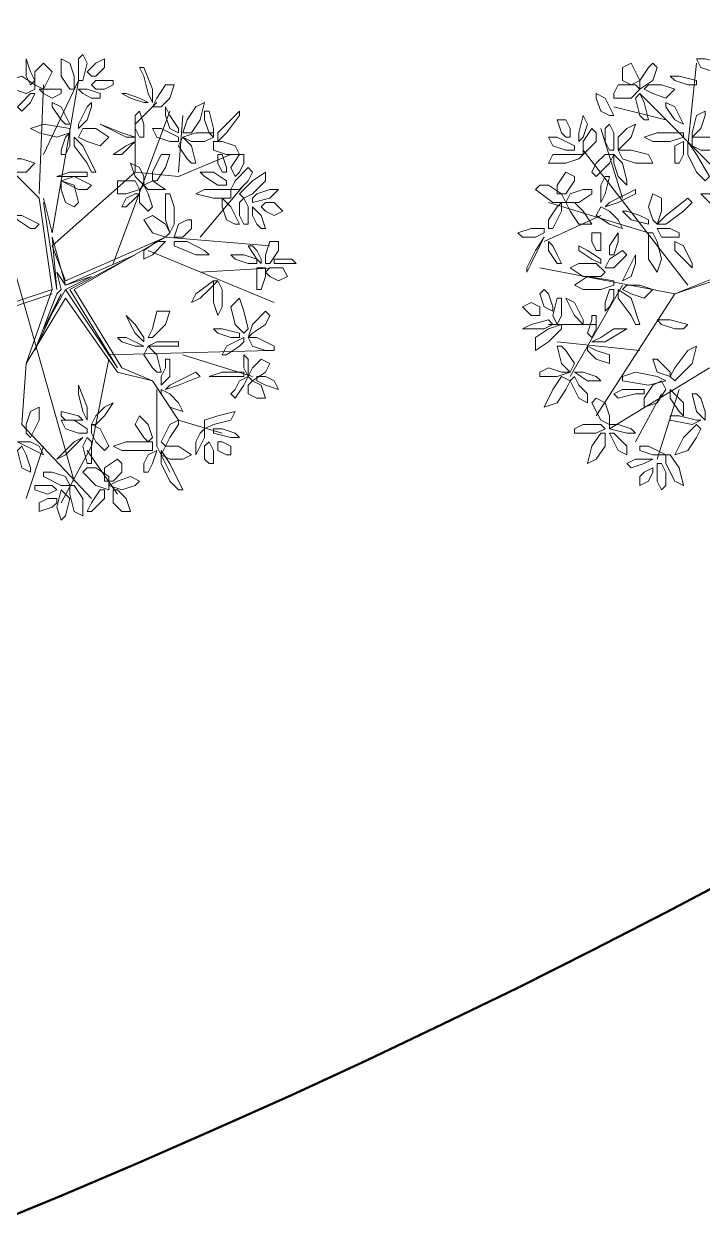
# Model space of a CAD drawing. Header units: millimetres. Extents: x 2576 to 2719, y 1757 to 1977.
# Drawn here: x 2667.02 to 2671.43, y 1828.2 to 1835.99 of the extents above; entities that cross this region are included whole.
import ezdxf

# ---------------------------------------------------------------- set-up
doc = ezdxf.new("R2010")
doc.units = ezdxf.units.MM
doc.layers.add('PDF_0', color=7, linetype='Continuous')
doc.layers.add('PDF_CVL_CUADCON_TIT', color=7, linetype='Continuous')

msp = doc.modelspace()

# ---------------------------------------------------------------- linework, layer by layer
at = {"layer": 'PDF_0', "lineweight": 9}
for points in [[(2667.3765, 1835.6834), (2667.3765, 1835.7682), (2667.4047, 1835.7964), (2667.433, 1835.7399), (2667.4047, 1835.627), (2667.3765, 1835.627)], [(2667.0659, 1835.5987), (2667.0941, 1835.627), (2667.0659, 1835.6834), (2667.0376, 1835.7682), (2667.0376, 1835.7117), (2667.0376, 1835.6552)], [(2667.1506, 1835.5705), (2667.0941, 1835.5987), (2667.0941, 1835.6834), (2667.1506, 1835.7399), (2667.2071, 1835.6834), (2667.1788, 1835.627)], [(2667.3483, 1835.5705), (2667.32, 1835.5705), (2667.2635, 1835.6552), (2667.2635, 1835.7682), (2667.32, 1835.7399), (2667.3483, 1835.6552)], [(2667.4612, 1835.6552), (2667.433, 1835.6834), (2667.4895, 1835.7399), (2667.5459, 1835.7682), (2667.5459, 1835.7117), (2667.4895, 1835.6552)], [(2667.8001, 1835.6552), (2667.8283, 1835.5423), (2667.8566, 1835.4858), (2667.8566, 1835.5705), (2667.8001, 1835.7117), (2667.7719, 1835.7117)], [(2670.9912, 1835.6834), (2671.0194, 1835.627), (2670.9629, 1835.5987), (2670.9065, 1835.627), (2670.9065, 1835.7117), (2670.9629, 1835.7399)], [(2671.1041, 1835.7399), (2671.1324, 1835.7117), (2671.1041, 1835.627), (2671.0194, 1835.5705), (2671.0194, 1835.627), (2671.0759, 1835.7117)], [(2671.4995, 1835.6834), (2671.4148, 1835.7117), (2671.3865, 1835.7682), (2671.443, 1835.7682), (2671.556, 1835.7399), (2671.556, 1835.6834)], [(2667.0376, 1835.5423), (2666.9529, 1835.5705), (2666.9247, 1835.627), (2667.0094, 1835.6552), (2667.0941, 1835.5987), (2667.0941, 1835.5705)], [(2667.5459, 1835.5705), (2667.4895, 1835.5705), (2667.4612, 1835.5987), (2667.4895, 1835.627), (2667.6024, 1835.627), (2667.6024, 1835.5987)], [(2671.3301, 1835.5987), (2671.2453, 1835.627), (2671.2171, 1835.6552), (2671.2736, 1835.6552), (2671.3865, 1835.627), (2671.3865, 1835.5987)], [(2667.0094, 1835.4858), (2667.0659, 1835.5423), (2667.0941, 1835.5423), (2667.0659, 1835.4858), (2667.0094, 1835.4293), (2666.9812, 1835.4575)], [(2667.2071, 1835.514), (2667.1506, 1835.5423), (2667.1223, 1835.5705), (2667.1506, 1835.5705), (2667.2635, 1835.5705), (2667.2635, 1835.5423)], [(2667.4612, 1835.514), (2667.4047, 1835.5423), (2667.3765, 1835.5705), (2667.433, 1835.5705), (2667.5177, 1835.5423), (2667.5177, 1835.514)], [(2667.7154, 1835.514), (2667.8001, 1835.4858), (2667.8283, 1835.4858), (2667.7719, 1835.514), (2667.6871, 1835.5423), (2667.6589, 1835.5423)], [(2667.8566, 1835.4575), (2667.9131, 1835.4575), (2667.9695, 1835.514), (2667.9978, 1835.5987), (2667.9413, 1835.5987), (2667.8848, 1835.514)], [(2670.7653, 1835.4293), (2670.737, 1835.514), (2670.737, 1835.5423), (2670.7935, 1835.514), (2670.85, 1835.4011), (2670.8217, 1835.4011)], [(2670.8782, 1835.5987), (2670.9912, 1835.5987), (2671.0194, 1835.5705), (2670.9629, 1835.514), (2670.85, 1835.514), (2670.85, 1835.5423)], [(2671.0194, 1835.4011), (2670.9912, 1835.514), (2671.0194, 1835.5423), (2671.0477, 1835.4858), (2671.0759, 1835.3728), (2671.0477, 1835.3728)], [(2671.0477, 1835.5705), (2671.0759, 1835.5987), (2671.1606, 1835.5987), (2671.2453, 1835.5705), (2671.1889, 1835.514), (2671.1041, 1835.5423)], [(2667.2635, 1835.3728), (2667.2071, 1835.4575), (2667.2071, 1835.4858), (2667.2635, 1835.4575), (2667.32, 1835.3446), (2667.2918, 1835.3446)], [(2667.433, 1835.3728), (2667.4612, 1835.4575), (2667.4612, 1835.4858), (2667.433, 1835.4575), (2667.3765, 1835.3446), (2667.3765, 1835.3163)], [(2668.0543, 1835.2881), (2668.1107, 1835.2881), (2668.1672, 1835.3728), (2668.1955, 1835.4858), (2668.139, 1835.4575), (2668.0825, 1835.3728)], [(2671.2453, 1835.3728), (2671.3018, 1835.3446), (2671.2453, 1835.4575), (2671.1889, 1835.4858), (2671.1889, 1835.4575)], [(2667.7719, 1835.2599), (2667.8001, 1835.2599), (2667.8001, 1835.3446), (2667.7719, 1835.4293), (2667.7436, 1835.4011), (2667.7436, 1835.3163)], [(2667.9695, 1835.3163), (2667.9413, 1835.4011), (2667.9413, 1835.4575), (2667.9695, 1835.4011), (2668.026, 1835.3163), (2668.026, 1835.2881)], [(2668.1955, 1835.3728), (2668.2237, 1835.2881), (2668.2519, 1835.2599), (2668.2519, 1835.3163), (2668.2237, 1835.4293), (2668.1955, 1835.4293)], [(2668.3649, 1835.3728), (2668.2802, 1835.2881), (2668.2802, 1835.2316), (2668.3367, 1835.2881), (2668.4214, 1835.4011), (2668.4214, 1835.4293)], [(2670.6805, 1835.3446), (2670.6523, 1835.4011), (2670.6241, 1835.2881), (2670.6241, 1835.2316), (2670.6523, 1835.2599)], [(2671.4148, 1835.3163), (2671.443, 1835.4011), (2671.443, 1835.4293), (2671.3865, 1835.4011), (2671.3583, 1835.2881), (2671.3583, 1835.2599)], [(2667.2353, 1835.2599), (2667.1223, 1835.2881), (2667.0659, 1835.3163), (2667.1506, 1835.3446), (2667.32, 1835.3163), (2667.32, 1835.2881)], [(2667.3765, 1835.2599), (2667.4047, 1835.3163), (2667.4895, 1835.3163), (2667.5742, 1835.2599), (2667.5177, 1835.2034), (2667.433, 1835.2316)], [(2667.5742, 1835.3163), (2667.5177, 1835.3446), (2667.6589, 1835.2881), (2667.7436, 1835.2599), (2667.6871, 1835.2599)], [(2667.9695, 1835.2316), (2667.8848, 1835.2599), (2667.8566, 1835.3163), (2667.9131, 1835.3163), (2668.026, 1835.2599), (2668.026, 1835.2316)], [(2670.5676, 1835.2599), (2670.5393, 1835.2599), (2670.5111, 1835.2881), (2670.4829, 1835.3728), (2670.5393, 1835.3728), (2670.5676, 1835.3163)], [(2670.737, 1835.2316), (2670.6805, 1835.1751), (2670.6523, 1835.1469), (2670.6523, 1835.2316), (2670.7088, 1835.3163), (2670.737, 1835.2881)], [(2670.7935, 1835.2316), (2670.7935, 1835.3163), (2670.8217, 1835.3446), (2670.85, 1835.2881), (2670.85, 1835.1751), (2670.8217, 1835.1751)], [(2670.8782, 1835.2599), (2670.9347, 1835.3163), (2670.9912, 1835.3446), (2670.9629, 1835.2599), (2670.8782, 1835.1751), (2670.8782, 1835.2034)], [(2667.2635, 1835.1469), (2667.2918, 1835.1469), (2667.32, 1835.2034), (2667.32, 1835.2881), (2667.2918, 1835.2599), (2667.2635, 1835.1751)], [(2667.433, 1835.0904), (2667.3483, 1835.2034), (2667.3483, 1835.2599), (2667.4047, 1835.2034), (2667.4895, 1835.0339), (2667.4612, 1835.0339)], [(2667.6589, 1835.1469), (2667.6024, 1835.1469), (2667.6871, 1835.2034), (2667.7436, 1835.2316), (2667.7154, 1835.2034)], [(2668.0825, 1835.1187), (2668.026, 1835.2034), (2668.0543, 1835.2599), (2668.1107, 1835.2034), (2668.139, 1835.0904), (2668.1107, 1835.0904)], [(2668.1955, 1835.2316), (2668.1107, 1835.2316), (2668.0543, 1835.2599), (2668.139, 1835.2881), (2668.2519, 1835.2881), (2668.2519, 1835.2599)], [(2668.2519, 1835.2316), (2668.2519, 1835.1751), (2668.3367, 1835.1469), (2668.4214, 1835.1469), (2668.3931, 1835.2034), (2668.3084, 1835.2316)], [(2670.5393, 1835.1751), (2670.4546, 1835.2034), (2670.4264, 1835.2599), (2670.4829, 1835.2599), (2670.5958, 1835.2034), (2670.5958, 1835.1751)], [(2671.2171, 1835.2316), (2671.1041, 1835.2316), (2671.0477, 1835.2599), (2671.1324, 1835.2881), (2671.3018, 1835.2881), (2671.3018, 1835.2599)], [(2671.2453, 1835.0904), (2671.2736, 1835.0904), (2671.3018, 1835.1469), (2671.3018, 1835.2316), (2671.2453, 1835.2034), (2671.2453, 1835.1469)], [(2671.3865, 1835.0339), (2671.3301, 1835.1469), (2671.3301, 1835.2316), (2671.3865, 1835.1469), (2671.4713, 1835.0057), (2671.443, 1834.9775)], [(2671.3583, 1835.2034), (2671.3583, 1835.2599), (2671.4713, 1835.2599), (2671.556, 1835.2034), (2671.4995, 1835.1751), (2671.4148, 1835.1751)], [(2670.8782, 1835.1751), (2670.9065, 1835.1187), (2670.9912, 1835.0904), (2671.1041, 1835.0904), (2671.0759, 1835.1469), (2670.9629, 1835.1751)], [(2666.8964, 1835.0904), (2666.9247, 1835.1187), (2667.0094, 1835.1187), (2667.0941, 1835.0904), (2667.0376, 1835.0339), (2666.9529, 1835.0339)], [(2667.7719, 1835.0622), (2667.7154, 1835.0904), (2667.7436, 1835.0057), (2667.8001, 1834.9492), (2667.8001, 1835.0057)], [(2667.8566, 1834.9775), (2667.8848, 1834.9775), (2667.9413, 1835.0622), (2667.9695, 1835.1469), (2667.9131, 1835.1469), (2667.8566, 1835.0339)], [(2668.3367, 1835.0339), (2668.3084, 1835.0339), (2668.2802, 1835.0904), (2668.2802, 1835.1469), (2668.3084, 1835.1469), (2668.3367, 1835.0622)], [(2668.4496, 1835.0904), (2668.4214, 1835.0339), (2668.3931, 1835.0057), (2668.3649, 1835.0622), (2668.4214, 1835.1469), (2668.4496, 1835.1469)], [(2670.6523, 1835.1469), (2670.6241, 1835.1187), (2670.5393, 1835.0904), (2670.4264, 1835.0904), (2670.4546, 1835.1469), (2670.5676, 1835.1469)], [(2670.737, 1835.0904), (2670.7935, 1835.1469), (2670.85, 1835.1469), (2670.8217, 1835.0904), (2670.737, 1835.0057), (2670.7088, 1835.0339)], [(2670.8782, 1835.0057), (2670.85, 1835.0904), (2670.85, 1835.1469), (2670.9065, 1835.0904), (2670.9347, 1834.9775), (2670.9347, 1834.9492)], [(2667.3765, 1835.0057), (2667.2918, 1835.0057), (2667.2353, 1835.0057), (2667.32, 1835.0339), (2667.433, 1835.0339), (2667.433, 1835.0057)], [(2667.3765, 1834.921), (2667.32, 1834.9492), (2667.2635, 1834.9775), (2667.3483, 1835.0057), (2667.4612, 1834.9492), (2667.433, 1834.921)], [(2668.2802, 1834.9492), (2668.1955, 1835.0057), (2668.1672, 1835.0339), (2668.2519, 1835.0339), (2668.3367, 1834.9775), (2668.3367, 1834.9492)], [(2668.4779, 1834.9775), (2668.4214, 1834.921), (2668.3649, 1834.921), (2668.3931, 1834.9775), (2668.4779, 1835.0622), (2668.5061, 1835.0339)], [(2668.4496, 1834.8645), (2668.4214, 1834.8927), (2668.5061, 1834.9775), (2668.5908, 1835.0339), (2668.5908, 1834.9775), (2668.5061, 1834.8927)], [(2670.5958, 1834.9775), (2670.5393, 1834.8927), (2670.4829, 1834.8927), (2670.4829, 1834.9492), (2670.5393, 1835.0339), (2670.5958, 1835.0057)], [(2670.7653, 1834.9492), (2670.7653, 1834.8645), (2670.7653, 1834.8363), (2670.7935, 1834.8927), (2670.8217, 1835.0057), (2670.7935, 1835.0057)], [(2667.2918, 1834.8363), (2667.2635, 1834.921), (2667.2635, 1834.9775), (2667.3483, 1834.9492), (2667.3765, 1834.8363), (2667.3483, 1834.808)], [(2667.7436, 1834.9775), (2667.7719, 1834.921), (2667.6871, 1834.8927), (2667.6307, 1834.8927), (2667.6307, 1834.9775), (2667.6871, 1834.9775)], [(2667.8283, 1834.8927), (2667.8566, 1834.808), (2667.8283, 1834.7798), (2667.7719, 1834.8363), (2667.7719, 1834.921), (2667.8001, 1834.9492)], [(2667.9131, 1834.921), (2667.9413, 1834.921), (2667.8566, 1834.9775), (2667.8001, 1834.9492), (2667.8283, 1834.921)], [(2668.3649, 1834.921), (2668.3649, 1834.8645), (2668.2519, 1834.8645), (2668.139, 1834.8927), (2668.1955, 1834.921), (2668.3084, 1834.921)], [(2668.5343, 1834.8927), (2668.6191, 1834.921), (2668.6755, 1834.921), (2668.6191, 1834.8645), (2668.5061, 1834.8363), (2668.5061, 1834.8645)], [(2670.4264, 1834.9492), (2670.5111, 1834.8927), (2670.5393, 1834.8363), (2670.4546, 1834.8363), (2670.3417, 1834.921), (2670.3699, 1834.9492)], [(2670.7088, 1834.921), (2670.7088, 1834.8927), (2670.6241, 1834.8363), (2670.5393, 1834.8363), (2670.5676, 1834.8927), (2670.6523, 1834.921)], [(2670.9347, 1834.8927), (2670.8217, 1834.8363), (2670.7935, 1834.808), (2670.8782, 1834.8363), (2670.9912, 1834.8927), (2670.9912, 1834.921)], [(2667.7719, 1834.8927), (2667.7436, 1834.8927), (2667.6871, 1834.8645), (2667.6589, 1834.808), (2667.6871, 1834.808), (2667.7436, 1834.8645)], [(2667.9978, 1834.808), (2667.9978, 1834.6951), (2667.9695, 1834.6386), (2667.9413, 1834.7233), (2667.9413, 1834.8927), (2667.9695, 1834.8927)], [(2668.3367, 1834.7233), (2668.3084, 1834.808), (2668.3084, 1834.8645), (2668.3649, 1834.808), (2668.4214, 1834.6951), (2668.3931, 1834.6951)], [(2668.4214, 1834.7515), (2668.4214, 1834.8363), (2668.4496, 1834.8645), (2668.4779, 1834.808), (2668.4779, 1834.6951), (2668.4496, 1834.6951)], [(2668.5626, 1834.808), (2668.5908, 1834.8363), (2668.6473, 1834.8363), (2668.7038, 1834.7798), (2668.6473, 1834.7515), (2668.5908, 1834.7798)], [(2670.4264, 1834.7233), (2670.4829, 1834.808), (2670.5111, 1834.8363), (2670.5111, 1834.7798), (2670.4546, 1834.6668), (2670.4264, 1834.6668)], [(2670.5393, 1834.8363), (2670.5958, 1834.8363), (2670.6523, 1834.7798), (2670.7088, 1834.6951), (2670.6241, 1834.6951), (2670.5676, 1834.7798)], [(2671.1324, 1834.6951), (2671.1041, 1834.7233), (2671.0759, 1834.808), (2671.1041, 1834.8927), (2671.1606, 1834.8645), (2671.1606, 1834.7798)], [(2671.3018, 1834.7798), (2671.1889, 1834.6951), (2671.1324, 1834.6951), (2671.1889, 1834.7515), (2671.3301, 1834.8645), (2671.3583, 1834.8363)], [(2671.4995, 1834.808), (2671.443, 1834.8645), (2671.4148, 1834.8927), (2671.4713, 1834.8927), (2671.5842, 1834.808), (2671.556, 1834.808)], [(2668.5343, 1834.6951), (2668.5061, 1834.7515), (2668.5061, 1834.808), (2668.5626, 1834.7515), (2668.5908, 1834.6668), (2668.5626, 1834.6668)], [(2670.7653, 1834.808), (2670.737, 1834.7515), (2670.8217, 1834.6951), (2670.9065, 1834.6668), (2670.8782, 1834.7233), (2670.8217, 1834.7798)], [(2671.0194, 1834.7515), (2670.9347, 1834.7798), (2670.9065, 1834.7798), (2670.9629, 1834.7233), (2671.0759, 1834.6951), (2671.0759, 1834.7233)], [(2667.0659, 1834.6668), (2666.9812, 1834.7233), (2666.9529, 1834.7515), (2667.0094, 1834.7515), (2667.1223, 1834.6951), (2667.0941, 1834.6668)], [(2667.9695, 1834.6386), (2667.9413, 1834.6103), (2667.8566, 1834.6386), (2667.8001, 1834.7233), (2667.8566, 1834.7515), (2667.9413, 1834.6951)], [(2668.1107, 1834.7233), (2668.0825, 1834.7233), (2668.026, 1834.6951), (2667.9978, 1834.6103), (2668.0543, 1834.6103), (2668.1107, 1834.6668)], [(2670.3981, 1834.6386), (2670.3981, 1834.6668), (2670.3134, 1834.6668), (2670.2287, 1834.6386), (2670.257, 1834.6103), (2670.3417, 1834.6103)], [(2670.3134, 1834.4409), (2670.3699, 1834.5539), (2670.3981, 1834.6103), (2670.3417, 1834.5256), (2670.2852, 1834.4127), (2670.2852, 1834.3844)], [(2670.7653, 1834.5256), (2670.737, 1834.5256), (2670.7088, 1834.5821), (2670.7088, 1834.6386), (2670.7653, 1834.6386), (2670.7653, 1834.5539)], [(2670.8782, 1834.5821), (2670.85, 1834.4974), (2670.8217, 1834.4974), (2670.8217, 1834.5539), (2670.8782, 1834.6386), (2670.8782, 1834.6103)], [(2671.1324, 1834.5821), (2671.1606, 1834.4691), (2671.1324, 1834.3844), (2671.0759, 1834.4691), (2671.0759, 1834.6386), (2671.1041, 1834.6386)], [(2671.2736, 1834.6103), (2671.2736, 1834.6386), (2671.2171, 1834.6668), (2671.1324, 1834.6668), (2671.1606, 1834.6103), (2671.2171, 1834.6103)], [(2667.8848, 1834.5821), (2667.9413, 1834.5821), (2667.8566, 1834.4974), (2667.8001, 1834.4691), (2667.8001, 1834.5256)], [(2668.0825, 1834.5821), (2668.1955, 1834.5256), (2668.2237, 1834.4974), (2668.139, 1834.4974), (2667.9978, 1834.5539), (2667.9978, 1834.5821)], [(2668.5343, 1834.5256), (2668.5626, 1834.4691), (2668.5626, 1834.4409), (2668.5343, 1834.4691), (2668.4779, 1834.5539), (2668.5061, 1834.5539)], [(2668.5908, 1834.4974), (2668.6191, 1834.5821), (2668.6755, 1834.5821), (2668.6755, 1834.5256), (2668.6191, 1834.4409), (2668.5908, 1834.4409)], [(2670.4829, 1834.4974), (2670.4546, 1834.5539), (2670.4264, 1834.5821), (2670.4264, 1834.5256), (2670.4829, 1834.4409), (2670.5111, 1834.4409)], [(2670.7088, 1834.4691), (2670.6241, 1834.5256), (2670.6241, 1834.5539), (2670.6805, 1834.5256), (2670.7653, 1834.4691), (2670.7653, 1834.4409)], [(2670.9065, 1834.4691), (2670.85, 1834.4127), (2670.7935, 1834.4127), (2670.8217, 1834.4691), (2670.9065, 1834.5256), (2670.9347, 1834.4974)], [(2671.3018, 1834.4691), (2671.2453, 1834.5256), (2671.2453, 1834.5821), (2671.3018, 1834.5539), (2671.3583, 1834.4409), (2671.3583, 1834.4127)], [(2668.4779, 1834.4409), (2668.3931, 1834.4691), (2668.3649, 1834.4974), (2668.4496, 1834.4974), (2668.5343, 1834.4691), (2668.5343, 1834.4409)], [(2668.6473, 1834.4691), (2668.6473, 1834.4409), (2668.732, 1834.4409), (2668.7885, 1834.4409), (2668.7602, 1834.4691), (2668.6755, 1834.4691)], [(2670.9629, 1834.3562), (2670.9065, 1834.3279), (2670.9629, 1834.4409), (2670.9912, 1834.4974), (2670.9912, 1834.4409)], [(2668.5343, 1834.3279), (2668.5343, 1834.4127), (2668.5908, 1834.4127), (2668.5908, 1834.3562), (2668.5626, 1834.2715), (2668.5343, 1834.2715)], [(2668.5908, 1834.3844), (2668.6191, 1834.4127), (2668.7038, 1834.4127), (2668.732, 1834.3562), (2668.6755, 1834.3279), (2668.6191, 1834.3562)], [(2670.7935, 1834.3844), (2670.7653, 1834.3562), (2670.6523, 1834.3562), (2670.5676, 1834.4127), (2670.6241, 1834.4409), (2670.737, 1834.4409)], [(2668.2237, 1834.2715), (2668.1672, 1834.215), (2668.1107, 1834.1867), (2668.139, 1834.2432), (2668.2519, 1834.3279), (2668.2802, 1834.3279)], [(2668.3084, 1834.2715), (2668.3084, 1834.1585), (2668.2802, 1834.102), (2668.2519, 1834.1867), (2668.2519, 1834.3279), (2668.2802, 1834.3279)], [(2670.7653, 1834.2715), (2670.6523, 1834.2715), (2670.5958, 1834.2997), (2670.6805, 1834.3562), (2670.85, 1834.3279), (2670.85, 1834.2997)], [(2670.9065, 1834.2715), (2670.9347, 1834.2997), (2671.0194, 1834.2997), (2671.1041, 1834.2715), (2671.0477, 1834.215), (2670.9629, 1834.2432)], [(2668.4496, 1833.9891), (2668.4779, 1834.0173), (2668.4496, 1834.1303), (2668.4214, 1834.215), (2668.3649, 1834.1585), (2668.3931, 1834.0455)], [(2670.4264, 1834.2432), (2670.4546, 1834.1585), (2670.4546, 1834.1303), (2670.3981, 1834.1585), (2670.3699, 1834.2432), (2670.3981, 1834.2715)], [(2670.5111, 1834.1867), (2670.5111, 1834.102), (2670.4829, 1834.0455), (2670.4546, 1834.102), (2670.4829, 1834.215), (2670.5111, 1834.215)], [(2670.5958, 1834.102), (2670.5676, 1834.1585), (2670.5393, 1834.215), (2670.5958, 1834.1867), (2670.6523, 1834.0738), (2670.6523, 1834.0455)], [(2670.7935, 1834.1303), (2670.8217, 1834.1585), (2670.85, 1834.215), (2670.85, 1834.2715), (2670.8217, 1834.2715), (2670.7935, 1834.1867)], [(2670.9629, 1834.102), (2670.8782, 1834.215), (2670.8782, 1834.2715), (2670.9629, 1834.215), (2671.0194, 1834.0455), (2670.9912, 1834.0455)], [(2670.3699, 1834.102), (2670.3134, 1834.102), (2670.257, 1834.1585), (2670.3134, 1834.1867), (2670.3699, 1834.1585)], [(2667.7436, 1833.9891), (2667.7154, 1834.0455), (2667.6871, 1834.102), (2667.7436, 1834.0455), (2667.8001, 1833.9608), (2667.8001, 1833.9326)], [(2667.8283, 1833.9608), (2667.8566, 1833.9608), (2667.9413, 1834.0455), (2667.9695, 1834.1303), (2667.8848, 1834.1303), (2667.8566, 1834.0173)], [(2668.5908, 1834.0455), (2668.5061, 1833.9891), (2668.4779, 1833.9608), (2668.5061, 1834.0455), (2668.5908, 1834.1303), (2668.6191, 1834.102)], [(2670.3981, 1834.0173), (2670.3134, 1834.0173), (2670.257, 1834.0173), (2670.3134, 1834.0455), (2670.4264, 1834.0738), (2670.4546, 1834.0455)], [(2670.7088, 1834.0738), (2670.6805, 1833.9891), (2670.7088, 1833.9608), (2670.737, 1834.0173), (2670.737, 1834.102), (2670.7088, 1834.102)], [(2671.2453, 1834.0173), (2671.1606, 1834.0455), (2671.1324, 1834.0738), (2671.2171, 1834.0738), (2671.3301, 1834.0455), (2671.3018, 1834.0173)], [(2668.3649, 1833.9608), (2668.2802, 1833.9891), (2668.2519, 1834.0173), (2668.3084, 1834.0173), (2668.4214, 1833.9891), (2668.4214, 1833.9608)], [(2670.5111, 1834.0455), (2670.5111, 1834.0173), (2670.4264, 1833.9326), (2670.3417, 1833.8761), (2670.3417, 1833.9608), (2670.4264, 1834.0173)], [(2670.85, 1834.0173), (2670.9347, 1834.0173), (2670.7935, 1833.9326), (2670.7088, 1833.9326), (2670.7653, 1833.9608)], [(2667.7436, 1833.9044), (2667.8001, 1833.9044), (2667.6871, 1833.9608), (2667.6307, 1833.9608), (2667.6589, 1833.9326)], [(2667.8566, 1833.7632), (2667.8001, 1833.8479), (2667.8283, 1833.9044), (2667.8848, 1833.8479), (2667.9131, 1833.7349), (2667.8848, 1833.7349)], [(2667.9695, 1833.9044), (2667.8848, 1833.9044), (2667.8283, 1833.9044), (2667.8848, 1833.9326), (2668.026, 1833.9326), (2668.026, 1833.9044)], [(2668.4214, 1833.9044), (2668.3367, 1833.8479), (2668.3084, 1833.8479), (2668.3367, 1833.9044), (2668.4496, 1833.9608), (2668.4496, 1833.9326)], [(2668.5908, 1833.8761), (2668.5061, 1833.9044), (2668.4779, 1833.9608), (2668.5343, 1833.9608), (2668.6473, 1833.9044), (2668.6473, 1833.8761)], [(2670.5393, 1833.8761), (2670.5958, 1833.7914), (2670.5676, 1833.7349), (2670.5111, 1833.7914), (2670.4829, 1833.9044), (2670.5111, 1833.9044)], [(2670.6805, 1833.9044), (2670.6805, 1833.8761), (2670.737, 1833.8196), (2670.8217, 1833.7914), (2670.8217, 1833.8479), (2670.737, 1833.8761)], [(2671.2453, 1833.7632), (2671.3301, 1833.8761), (2671.3865, 1833.9044), (2671.3583, 1833.7914), (2671.2453, 1833.6784), (2671.2171, 1833.7067)], [(2668.4779, 1833.8196), (2668.4496, 1833.8479), (2668.4496, 1833.7632), (2668.4779, 1833.7067), (2668.4779, 1833.7349)], [(2667.9413, 1833.7632), (2667.9131, 1833.7067), (2667.9131, 1833.6502), (2667.9695, 1833.7067), (2667.9695, 1833.8196), (2667.9413, 1833.8196)], [(2668.5061, 1833.7632), (2668.5626, 1833.8196), (2668.6191, 1833.7914), (2668.5908, 1833.7349), (2668.5061, 1833.6784), (2668.4779, 1833.7067)], [(2670.4264, 1833.7632), (2670.5111, 1833.7349), (2670.5676, 1833.7349), (2670.4829, 1833.7067), (2670.3699, 1833.7067), (2670.3699, 1833.7349)], [(2671.1324, 1833.8196), (2671.1041, 1833.8196), (2671.1324, 1833.7349), (2671.2171, 1833.7067), (2671.2171, 1833.7349), (2671.1606, 1833.7914)], [(2668.0825, 1833.7067), (2667.9695, 1833.6502), (2667.9413, 1833.622), (2668.026, 1833.6502), (2668.1672, 1833.7067), (2668.139, 1833.7349)], [(2668.3931, 1833.7067), (2668.2802, 1833.7067), (2668.2237, 1833.7067), (2668.3084, 1833.7349), (2668.4496, 1833.7349), (2668.4496, 1833.7067)], [(2668.3931, 1833.622), (2668.4214, 1833.6784), (2668.4779, 1833.7067), (2668.4496, 1833.6502), (2668.3931, 1833.5655), (2668.3649, 1833.5937)], [(2668.4779, 1833.6502), (2668.5061, 1833.6784), (2668.5626, 1833.6502), (2668.5908, 1833.5655), (2668.5343, 1833.5655), (2668.4779, 1833.5937)], [(2668.5343, 1833.7067), (2668.5343, 1833.6784), (2668.5908, 1833.6502), (2668.6755, 1833.622), (2668.6473, 1833.6784), (2668.5908, 1833.7067)], [(2670.5676, 1833.6784), (2670.5111, 1833.7067), (2670.4546, 1833.622), (2670.3981, 1833.509), (2670.4829, 1833.5372), (2670.5393, 1833.622)], [(2670.6241, 1833.6502), (2670.6805, 1833.5937), (2670.6805, 1833.5372), (2670.6241, 1833.5655), (2670.5676, 1833.6784), (2670.5958, 1833.7067)], [(2670.6523, 1833.7349), (2670.5958, 1833.7349), (2670.6805, 1833.6784), (2670.7653, 1833.6784), (2670.737, 1833.7067)], [(2670.9912, 1833.7349), (2671.1324, 1833.7067), (2671.1889, 1833.6784), (2671.0759, 1833.6502), (2670.9065, 1833.6784), (2670.9065, 1833.7067)], [(2671.1606, 1833.6784), (2671.1889, 1833.622), (2671.1324, 1833.5372), (2671.0477, 1833.509), (2671.0477, 1833.5655), (2671.1041, 1833.6502)], [(2667.3765, 1833.5937), (2667.3765, 1833.6502), (2667.433, 1833.509), (2667.433, 1833.4243), (2667.4047, 1833.4808)], [(2667.9131, 1833.622), (2667.9131, 1833.5937), (2667.9695, 1833.509), (2668.0543, 1833.4808), (2668.026, 1833.5372), (2667.9695, 1833.5937)], [(2670.9912, 1833.5937), (2670.8782, 1833.5655), (2670.85, 1833.5937), (2670.9065, 1833.622), (2671.0477, 1833.622), (2671.0477, 1833.5937)], [(2671.2171, 1833.5655), (2671.2171, 1833.622), (2671.3018, 1833.5372), (2671.3018, 1833.4525), (2671.2736, 1833.4808)], [(2671.4148, 1833.5655), (2671.443, 1833.4808), (2671.443, 1833.4243), (2671.3865, 1833.4808), (2671.3583, 1833.5937), (2671.3865, 1833.5937)], [(2667.4612, 1833.396), (2667.4895, 1833.396), (2667.5459, 1833.4525), (2667.6024, 1833.5372), (2667.5459, 1833.509), (2667.4895, 1833.4525)], [(2670.7935, 1833.5372), (2670.8217, 1833.4525), (2670.8217, 1833.396), (2670.7653, 1833.4243), (2670.7088, 1833.5372), (2670.737, 1833.5655)], [(2667.0376, 1833.396), (2667.0659, 1833.4808), (2667.1223, 1833.509), (2667.1223, 1833.4243), (2667.0659, 1833.3113), (2667.0376, 1833.3396)], [(2667.2918, 1833.4243), (2667.3765, 1833.4243), (2667.4047, 1833.4243), (2667.3765, 1833.4525), (2667.2635, 1833.4808), (2667.2635, 1833.4525)], [(2667.8001, 1833.3113), (2667.7436, 1833.396), (2667.7719, 1833.4525), (2667.8283, 1833.396), (2667.8566, 1833.3113), (2667.8283, 1833.2831)], [(2668.1955, 1833.3678), (2668.1955, 1833.4243), (2668.2802, 1833.4525), (2668.3931, 1833.4808), (2668.3649, 1833.4243), (2668.2519, 1833.396)], [(2671.2736, 1833.4525), (2671.3865, 1833.4243), (2671.4148, 1833.4243), (2671.3583, 1833.396), (2671.2171, 1833.4243), (2671.2171, 1833.4525)], [(2667.433, 1833.3396), (2667.433, 1833.3678), (2667.3483, 1833.4243), (2667.2635, 1833.4243), (2667.2918, 1833.3678), (2667.3765, 1833.3396)], [(2667.4895, 1833.2831), (2667.4612, 1833.3396), (2667.4612, 1833.396), (2667.5177, 1833.3678), (2667.5742, 1833.2548), (2667.5459, 1833.2266)], [(2667.9695, 1833.3113), (2668.026, 1833.396), (2668.026, 1833.4243), (2667.9695, 1833.396), (2667.9131, 1833.2831), (2667.9413, 1833.2548)], [(2668.139, 1833.2831), (2668.1672, 1833.3396), (2668.1955, 1833.3678), (2668.1955, 1833.3113), (2668.139, 1833.1984), (2668.139, 1833.2266)], [(2668.3084, 1833.3678), (2668.3931, 1833.3396), (2668.4214, 1833.3113), (2668.3649, 1833.3113), (2668.2519, 1833.3396), (2668.2519, 1833.3678)], [(2670.6523, 1833.396), (2670.7653, 1833.396), (2670.7935, 1833.3678), (2670.737, 1833.3396), (2670.5958, 1833.3396), (2670.5958, 1833.3678)], [(2670.8782, 1833.396), (2670.9629, 1833.3678), (2670.9912, 1833.3396), (2670.9347, 1833.3396), (2670.8217, 1833.3678), (2670.8217, 1833.396)], [(2671.4148, 1833.3678), (2671.3865, 1833.396), (2671.3018, 1833.3113), (2671.2453, 1833.1984), (2671.3301, 1833.2266), (2671.3865, 1833.3113)], [(2667.0659, 1833.2831), (2667.1223, 1833.2548), (2667.1506, 1833.1984), (2667.0941, 1833.2266), (2666.9812, 1833.2831), (2667.0094, 1833.2831)], [(2667.2918, 1833.1984), (2667.2353, 1833.1701), (2667.3483, 1833.2831), (2667.4047, 1833.3113), (2667.3765, 1833.2831)], [(2667.4612, 1833.1984), (2667.4612, 1833.2831), (2667.433, 1833.3113), (2667.4047, 1833.2548), (2667.433, 1833.1419), (2667.4612, 1833.1419)], [(2667.8001, 1833.2266), (2667.6589, 1833.2266), (2667.6024, 1833.2548), (2667.6871, 1833.2831), (2667.8566, 1833.2831), (2667.8566, 1833.2266)], [(2668.1955, 1833.1701), (2668.1955, 1833.2548), (2668.2237, 1833.2831), (2668.2519, 1833.2266), (2668.2519, 1833.1419), (2668.2237, 1833.1419)], [(2668.2802, 1833.2831), (2668.3084, 1833.2831), (2668.3649, 1833.2548), (2668.3649, 1833.1984), (2668.3367, 1833.1984), (2668.2802, 1833.2266)], [(2670.7935, 1833.3396), (2670.7653, 1833.3396), (2670.7088, 1833.2548), (2670.6805, 1833.1419), (2670.737, 1833.1701), (2670.7935, 1833.2548)], [(2670.8782, 1833.3113), (2670.9347, 1833.2548), (2670.9347, 1833.1984), (2670.8782, 1833.2266), (2670.8217, 1833.3396), (2670.85, 1833.3396)], [(2667.0376, 1833.1984), (2667.0659, 1833.1136), (2667.0659, 1833.0854), (2667.0094, 1833.1136), (2666.9812, 1833.2266), (2667.0094, 1833.2548)], [(2667.8001, 1833.0854), (2667.8283, 1833.0854), (2667.8566, 1833.1419), (2667.8848, 1833.2266), (2667.8283, 1833.1984), (2667.8001, 1833.1419)], [(2667.9131, 1833.1984), (2667.9413, 1833.2548), (2668.026, 1833.2548), (2668.1107, 1833.1984), (2668.0543, 1833.1701), (2667.9695, 1833.1701)], [(2667.9695, 1833.0289), (2667.9131, 1833.1419), (2667.9131, 1833.2266), (2667.9695, 1833.1419), (2668.0543, 1832.9724), (2668.026, 1832.9724)], [(2671.0759, 1833.2548), (2671.1324, 1833.2266), (2671.1889, 1833.1984), (2671.1041, 1833.1984), (2671.0194, 1833.2266), (2671.0194, 1833.2548)], [(2671.1889, 1833.1984), (2671.2171, 1833.1984), (2671.2736, 1833.1136), (2671.3018, 1833.0007), (2671.2453, 1833.0289), (2671.1889, 1833.1419)], [(2667.6589, 1833.0854), (2667.6024, 1833.0289), (2667.5459, 1833.0289), (2667.5459, 1833.1136), (2667.6307, 1833.1701), (2667.6589, 1833.1419)], [(2670.9912, 1833.1701), (2671.0477, 1833.1701), (2671.1041, 1833.1701), (2671.0477, 1833.1419), (2670.9629, 1833.1136), (2670.9347, 1833.1419)], [(2671.1889, 1833.0854), (2671.1889, 1833.0007), (2671.1606, 1832.9724), (2671.1324, 1833.0289), (2671.1324, 1833.1419), (2671.1606, 1833.1419)], [(2667.2071, 1833.0854), (2667.2918, 1833.0572), (2667.32, 1833.0007), (2667.2635, 1833.0007), (2667.1506, 1833.0572), (2667.1506, 1833.0854)], [(2667.4895, 1833.1136), (2667.5742, 1833.0572), (2667.5742, 1832.9724), (2667.4895, 1833.0007), (2667.4047, 1833.0854), (2667.433, 1833.1136)], [(2667.7719, 1833.0289), (2667.7436, 1833.0007), (2667.6589, 1832.9724), (2667.5742, 1833.0007), (2667.6307, 1833.0289), (2667.7154, 1833.0572)], [(2671.1041, 1833.1136), (2671.1041, 1833.0854), (2671.0759, 1833.0289), (2671.0194, 1833.0007), (2671.0194, 1833.0572), (2671.0477, 1833.0854)], [(2667.1223, 1833.0007), (2667.2071, 1833.0007), (2667.2353, 1832.9724), (2667.1788, 1832.9442), (2667.0941, 1832.9724), (2667.0941, 1833.0007)], [(2667.32, 1832.916), (2667.2918, 1832.803), (2667.2635, 1832.7748), (2667.2353, 1832.8595), (2667.2635, 1832.9724), (2667.2918, 1832.9442)], [(2667.32, 1833.0007), (2667.3483, 1833.0007), (2667.4047, 1832.916), (2667.4047, 1832.803), (2667.3483, 1832.8312), (2667.32, 1832.9442)], [(2667.4612, 1832.8877), (2667.5177, 1832.9724), (2667.5459, 1832.9724), (2667.5459, 1832.916), (2667.4612, 1832.8312), (2667.433, 1832.8312)], [(2667.6024, 1832.9724), (2667.6307, 1832.9724), (2667.6871, 1832.916), (2667.7154, 1832.8312), (2667.6589, 1832.8312), (2667.6024, 1832.8877)], [(2667.2353, 1832.916), (2667.2353, 1832.8877), (2667.2071, 1832.8595), (2667.1223, 1832.8312), (2667.1223, 1832.8877), (2667.1788, 1832.916)]]:
    msp.add_lwpolyline(points, close=True, dxfattribs=at)
for points in [[(2671.3301, 1835.2034), (2671.3865, 1835.7399)], [(2667.1506, 1835.1469), (2667.3765, 1835.627), (2667.2071, 1834.6386), (2667.1506, 1834.8645)], [(2667.1223, 1834.8927), (2667.1506, 1835.5987)], [(2671.4995, 1833.9326), (2671.6689, 1834.4127), (2671.5842, 1834.9775), (2671.0194, 1835.5423)], [(2667.8848, 1835.4858), (2667.7436, 1835.3446), (2667.7436, 1835.0339), (2668.026, 1835.0057), (2668.3649, 1835.1469)], [(2667.2071, 1834.2715), (2667.1223, 1834.8645), (2666.5576, 1835.4293)], [(2667.6024, 1834.4409), (2667.9695, 1835.4293)], [(2668.026, 1835.0339), (2668.0543, 1835.4011)], [(2671.1889, 1835.3728), (2670.85, 1835.4575)], [(2670.9065, 1834.8645), (2670.7653, 1835.3163)], [(2671.3301, 1834.2997), (2670.6523, 1835.1751)], [(2667.7436, 1835.0339), (2667.2071, 1834.5539), (2667.2918, 1834.3279), (2667.9413, 1834.6103), (2667.3483, 1834.2715), (2667.6589, 1833.7632), (2667.8566, 1833.6784)], [(2668.1672, 1834.6103), (2668.4496, 1834.9492)], [(2667.1506, 1834.8363), (2667.2353, 1834.2715), (2667.2071, 1834.6103), (2667.2918, 1834.2997), (2667.7436, 1834.4974), (2667.32, 1834.2715), (2667.6307, 1833.7632), (2667.2918, 1834.2715), (2667.4612, 1834.3562), (2667.2918, 1834.2997), (2667.2353, 1834.3844), (2667.2635, 1834.2715), (2667.2353, 1834.2432), (2667.0941, 1833.8761), (2667.2635, 1834.2432), (2667.1506, 1834.0173), (2667.2918, 1834.2715)], [(2671.0759, 1834.6386), (2670.4264, 1834.8363)], [(2670.7653, 1834.7515), (2670.3981, 1834.5821)], [(2667.9413, 1834.6103), (2668.6191, 1834.5539)], [(2667.8283, 1834.5256), (2668.6473, 1834.1867)], [(2668.1672, 1834.3844), (2668.6473, 1834.4127)], [(2670.3699, 1834.4127), (2671.2453, 1834.2432), (2670.737, 1833.4525)], [(2671.6689, 1834.3844), (2671.2453, 1834.2432), (2671.6689, 1834.4127)], [(2670.9065, 1834.2997), (2670.5676, 1833.7067)], [(2668.3084, 1833.3396), (2668.026, 1833.4243), (2667.8566, 1833.6784), (2667.6307, 1833.7349), (2667.2918, 1834.215), (2667.0376, 1833.7914), (2667.2071, 1834.2715), (2666.7835, 1834.1303), (2665.908, 1834.2715)], [(2667.2071, 1834.2432), (2666.7835, 1834.102)], [(2670.737, 1834.0455), (2670.4264, 1834.0455)], [(2671.0194, 1833.8761), (2670.4829, 1833.9326)], [(2667.5742, 1833.8479), (2668.6191, 1833.8761)], [(2668.0543, 1833.8479), (2668.5061, 1833.7067)], [(2667.0376, 1833.7914), (2667.0094, 1833.396), (2667.4612, 1832.916)], [(2667.5742, 1833.8196), (2667.4612, 1833.2548), (2667.2635, 1832.8877)], [(2671.4713, 1833.7632), (2670.8217, 1833.3678)], [(2667.8848, 1833.622), (2667.8848, 1833.2548), (2667.9695, 1833.0854)], [(2671.1606, 1833.5937), (2670.9912, 1833.2831)], [(2671.2736, 1833.622), (2671.1324, 1833.1701)], [(2667.1506, 1833.2548), (2667.0376, 1832.916)], [(2667.433, 1833.2266), (2667.6307, 1832.9442)]]:
    msp.add_lwpolyline(points, dxfattribs=at)
at = {"layer": 'PDF_0', "lineweight": 50}
msp.add_arc((2647.284, 1876.2215), 51.8339, 259.66735, 337.6648, dxfattribs=at)
at = {"layer": 'PDF_CVL_CUADCON_TIT', "lineweight": 9}
msp.add_lwpolyline([(2673.3916, 1836.3612), (2672.742, 1837.8014), (2667.8283, 1850.3963), (2662.9711, 1848.5043), (2667.3483, 1833.0289)], dxfattribs=at)

doc.saveas('drawing.dxf')
